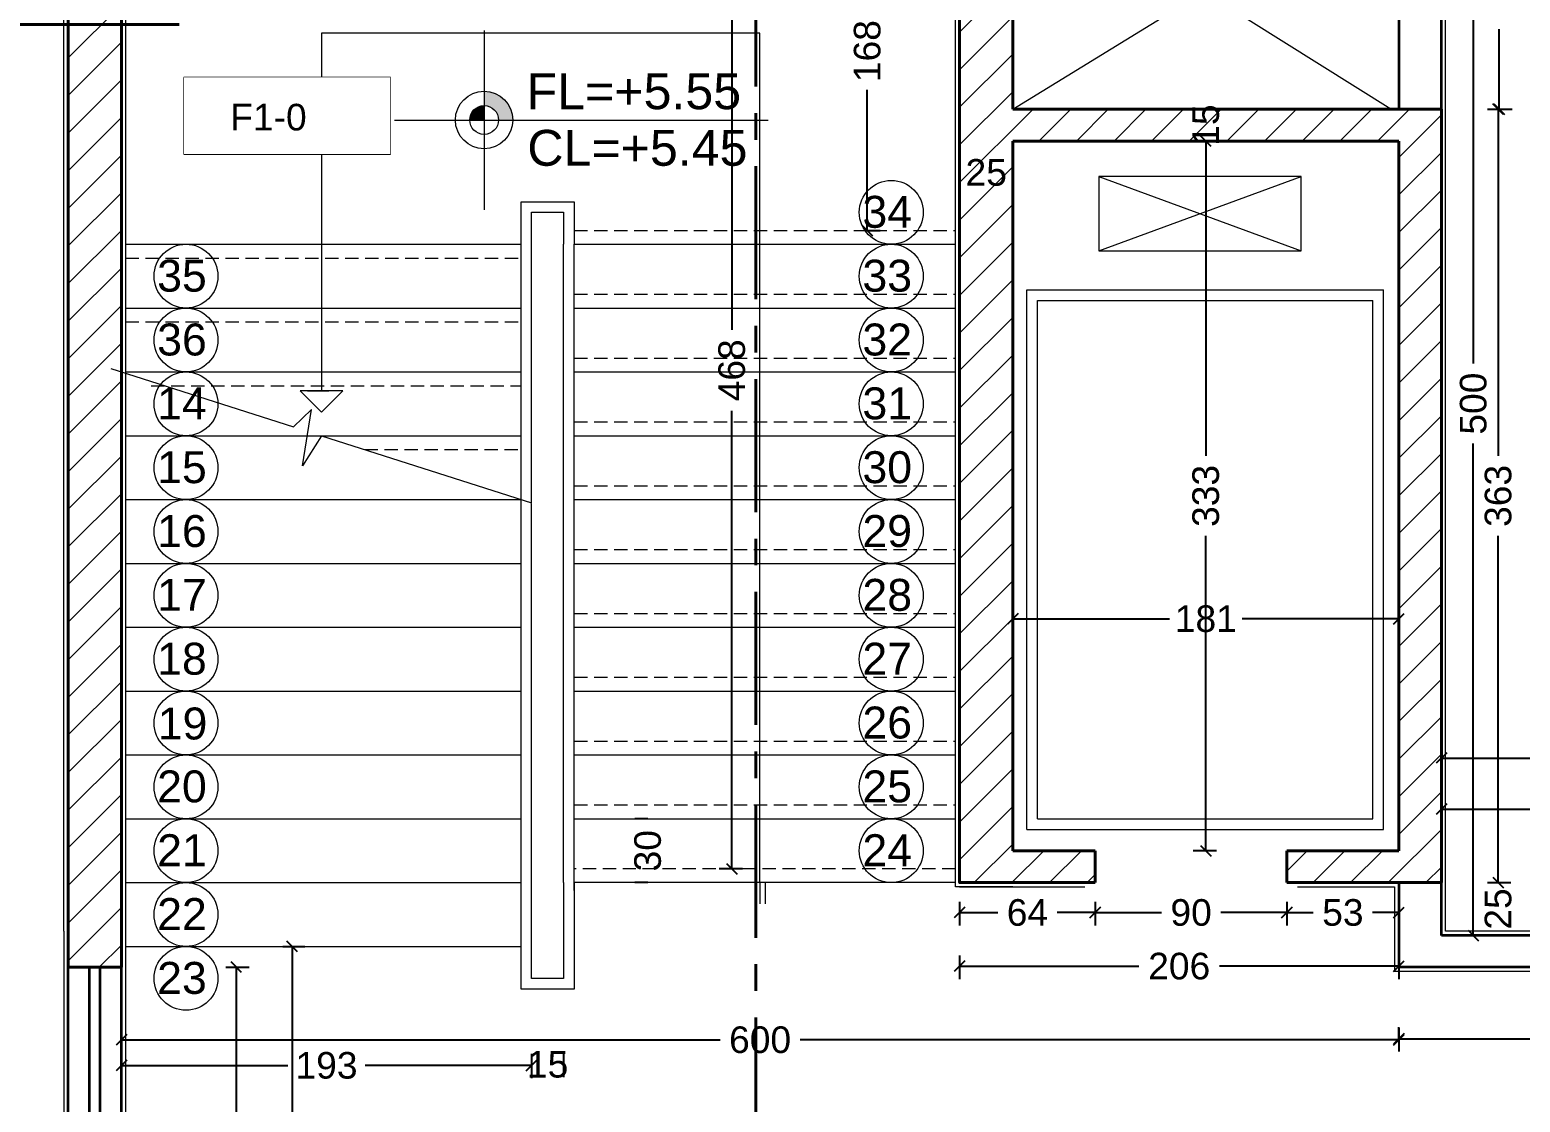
# Model space of a CAD drawing. Header units: inches. Extents: x -580639 to 179052, y 0 to 152898.
# Drawn here: x -296390 to -289390, y 137996 to 143035 of the extents above; entities that cross this region are included whole.
import ezdxf
from ezdxf.enums import TextEntityAlignment as Align

# ---------------------------------------------------------------- set-up
doc = ezdxf.new("R2010")
doc.units = ezdxf.units.IN
doc.header["$LTSCALE"] = 500
doc.header["$MEASUREMENT"] = 0
doc.set_wipeout_variables(frame=1)
doc.linetypes.add('CENTER', pattern=[2, 1.25, -0.25, 0.25, -0.25])
doc.linetypes.add('HIDDEN2', pattern=[0.1875, 0.125, -0.0625])
for name, color, linetype, lineweight in [('1ATEXT', 3, 'Continuous', 20), ('A-ANNO-TEXS', 211, 'Continuous', 18), ('A-balc', 31, 'Continuous', 18), ('A-elev', 51, 'Continuous', 13), ('A-FLOR-HDRL', 71, 'Continuous', 20), ('A-flor-sthn', 251, 'HIDDEN2', 9), ('A-flor-strs', 111, 'Continuous', 20), ('A-FLOR-STRS-LDER', 10, 'Continuous', 13), ('A-wall', 52, 'Continuous', 35), ('col', 4, 'Continuous', 40), ('DIM', 8, 'Continuous', 18), ('fini', 11, 'Continuous', 13), ('Room reference', 50, 'Continuous', 13)]:
    doc.layers.add(name, color=color, linetype=linetype, lineweight=lineweight)
doc.layers.add('SYSECTION', color=1, linetype='Continuous')
doc.styles.add('50', font='arial.ttf', dxfattribs={"height": 125})
doc.styles.add('CURENT', font='sanss___.ttf')
doc.dimstyles.new('DIM', dxfattribs={"dimscale": 50, "dimtxt": 125, "dimasz": 1, "dimexe": 1.2, "dimexo": 1, "dimgap": 1, "dimtad": 0, "dimtoh": 1, "dimdec": 0, "dimlfac": 0.1, "dimrnd": 1, "dimdsep": 46, "dimtxsty": '50', "dimblk": 'OBLIQUE', "dimcen": 0.09, "dimclrt": 8, "dimadec": 0, "dimazin": 0, "dimtfac": 1, "dimtdec": 0, "dimtix": 1, "dimtofl": 0, "dimtmove": 2, "dimatfit": 2, "dimfxl": 1, "dimfxlon": 1, "dimtzin": 0, "dimarcsym": 0})

# ---------------------------------------------------------------- blocks, each defined once
blk = doc.blocks.new('_Oblique')
at = {"color": 0, "linetype": 'ByBlock', "lineweight": -2}
blk.add_line((-0.5, -0.5), (0.5, 0.5), dxfattribs=at)
blk = doc.blocks.new('*D1299')
at = {"layer": 'Defpoints', "color": 0, "transparency": 16777216}
for p in [(-291772.8, 140280.8), (-291772.8, 140267.3), (-289959.9, 140280.8)]:
    blk.add_point(p, dxfattribs=at)
at = {"layer": 'DIM', "color": 0, "lineweight": -2, "transparency": 16777216}
for p, q in [((-291772.8, 140267.3), (-291772.8, 140207.3)), ((-291772.8, 140267.3), (-291036.5, 140267.3)), ((-289959.9, 140267.3), (-290696.2, 140267.3)), ((-289959.9, 140267.3), (-289959.9, 140207.3))]:
    blk.add_line(p, q, dxfattribs=at)
at = {"layer": 'DIM', "color": 0, "lineweight": -2, "transparency": 16777216, "xscale": 50, "yscale": 50, "zscale": 50, "rotation": 180}
blk.add_blockref('_Oblique', (-291772.8, 140267.3), dxfattribs=at)
at = {"layer": 'DIM', "color": 0, "lineweight": -2, "transparency": 16777216, "xscale": 50, "yscale": 50, "zscale": 50}
blk.add_blockref('_Oblique', (-289959.9, 140267.3), dxfattribs=at)
at = {"layer": 'DIM', "color": 8, "transparency": 16777216, "insert": (-290866.3, 140267.3), "char_height": 125, "attachment_point": 5, "style": '50'}
blk.add_mtext('181', dxfattribs=at)
blk = doc.blocks.new('*D1261')
at = {"layer": 'Defpoints', "color": 0, "transparency": 16777216}
for p in [(-290866.3, 142512.5), (-290435.4, 142512.5), (-290435.4, 139177.7)]:
    blk.add_point(p, dxfattribs=at)
at = {"layer": 'DIM', "color": 0, "lineweight": -2, "transparency": 16777216}
for p, q in [((-290816.3, 142512.5), (-290926.3, 142512.5)), ((-290866.3, 142512.5), (-290866.3, 141033.2)), ((-290866.3, 139177.7), (-290866.3, 140657.1)), ((-290816.3, 139177.7), (-290926.3, 139177.7))]:
    blk.add_line(p, q, dxfattribs=at)
at = {"layer": 'DIM', "color": 0, "lineweight": -2, "transparency": 16777216, "xscale": 50, "yscale": 50, "zscale": 50}
for p, rotation in [((-290866.3, 142512.5), 90), ((-290866.3, 139177.7), 270)]:
    blk.add_blockref('_Oblique', p, dxfattribs=dict(at, rotation=rotation))
at = {"layer": 'DIM', "color": 8, "transparency": 16777216, "insert": (-290866.3, 140845.1), "char_height": 125, "attachment_point": 5, "rotation": 90, "style": '50'}
blk.add_mtext('333', dxfattribs=at)
blk = doc.blocks.new('*D1300')
at = {"layer": 'Defpoints', "color": 0, "transparency": 16777216}
for p in [(-290866.3, 142662.5), (-290866.3, 142662.5), (-290866.3, 142512.5)]:
    blk.add_point(p, dxfattribs=at)
at = {"layer": 'DIM', "color": 0, "lineweight": -2, "transparency": 16777216}
for p, q in [((-290866.3, 142662.5), (-290926.3, 142662.5)), ((-290866.3, 142512.5), (-290926.3, 142512.5))]:
    blk.add_line(p, q, dxfattribs=at)
at = {"layer": 'DIM', "color": 8, "transparency": 16777216, "insert": (-290866.3, 142587.5), "char_height": 125, "attachment_point": 5, "rotation": 90, "style": '50'}
blk.add_mtext('15', dxfattribs=at)
blk = doc.blocks.new('*D1301')
at = {"layer": 'Defpoints', "color": 0, "transparency": 16777216}
for p in [(-292022.8, 142364.5), (-292022.8, 142270.3), (-291772.8, 142270.3)]:
    blk.add_point(p, dxfattribs=at)
at = {"layer": 'DIM', "color": 0, "lineweight": -2, "transparency": 16777216}
for p, q in [((-292022.8, 142320.3), (-292022.8, 142424.5)), ((-291772.8, 142320.3), (-291772.8, 142424.5))]:
    blk.add_line(p, q, dxfattribs=at)
at = {"layer": 'DIM', "color": 8, "transparency": 16777216, "insert": (-291897.8, 142364.5), "char_height": 125, "attachment_point": 5, "style": '50'}
blk.add_mtext('25', dxfattribs=at)
blk = doc.blocks.new('*D1302')
at = {"layer": 'Defpoints', "color": 0, "transparency": 16777216}
for p in [(-290485.4, 139027.7), (-289959.9, 139027.7), (-290485.4, 138886.7)]:
    blk.add_point(p, dxfattribs=at)
at = {"layer": 'DIM', "color": 0, "lineweight": -2, "transparency": 16777216}
for p, q in [((-290485.4, 138936.7), (-290485.4, 138826.7)), ((-290485.4, 138886.7), (-290362.1, 138886.7)), ((-289959.9, 138886.7), (-290083.1, 138886.7)), ((-289959.9, 138936.7), (-289959.9, 138826.7))]:
    blk.add_line(p, q, dxfattribs=at)
at = {"layer": 'DIM', "color": 0, "lineweight": -2, "transparency": 16777216, "xscale": 50, "yscale": 50, "zscale": 50, "rotation": 180}
blk.add_blockref('_Oblique', (-290485.4, 138886.7), dxfattribs=at)
at = {"layer": 'DIM', "color": 0, "lineweight": -2, "transparency": 16777216, "xscale": 50, "yscale": 50, "zscale": 50}
blk.add_blockref('_Oblique', (-289959.9, 138886.7), dxfattribs=at)
at = {"layer": 'DIM', "color": 8, "transparency": 16777216, "insert": (-290222.6, 138886.7), "char_height": 125, "attachment_point": 5, "style": '50'}
blk.add_mtext('53', dxfattribs=at)
blk = doc.blocks.new('*D1303')
at = {"layer": 'Defpoints', "color": 0, "transparency": 16777216}
for p in [(-292022.8, 139027.7), (-291385.4, 139027.7), (-292022.8, 138886.7)]:
    blk.add_point(p, dxfattribs=at)
at = {"layer": 'DIM', "color": 0, "lineweight": -2, "transparency": 16777216}
for p, q in [((-292022.8, 138936.7), (-292022.8, 138826.7)), ((-292022.8, 138886.7), (-291843.7, 138886.7)), ((-291385.4, 138886.7), (-291564.5, 138886.7)), ((-291385.4, 138936.7), (-291385.4, 138826.7))]:
    blk.add_line(p, q, dxfattribs=at)
at = {"layer": 'DIM', "color": 0, "lineweight": -2, "transparency": 16777216, "xscale": 50, "yscale": 50, "zscale": 50, "rotation": 180}
blk.add_blockref('_Oblique', (-292022.8, 138886.7), dxfattribs=at)
at = {"layer": 'DIM', "color": 0, "lineweight": -2, "transparency": 16777216, "xscale": 50, "yscale": 50, "zscale": 50}
blk.add_blockref('_Oblique', (-291385.4, 138886.7), dxfattribs=at)
at = {"layer": 'DIM', "color": 8, "transparency": 16777216, "insert": (-291704.1, 138886.7), "char_height": 125, "attachment_point": 5, "style": '50'}
blk.add_mtext('64', dxfattribs=at)
blk = doc.blocks.new('*D1262')
at = {"layer": 'Defpoints', "color": 0, "transparency": 16777216}
for p in [(-291385.4, 139027.7), (-290485.4, 139027.7), (-291385.4, 138886.7)]:
    blk.add_point(p, dxfattribs=at)
at = {"layer": 'DIM', "color": 0, "lineweight": -2, "transparency": 16777216}
for p, q in [((-291385.4, 138936.7), (-291385.4, 138826.7)), ((-291385.4, 138886.7), (-291074.7, 138886.7)), ((-290485.4, 138886.7), (-290796, 138886.7)), ((-290485.4, 138936.7), (-290485.4, 138826.7))]:
    blk.add_line(p, q, dxfattribs=at)
at = {"layer": 'DIM', "color": 0, "lineweight": -2, "transparency": 16777216, "xscale": 50, "yscale": 50, "zscale": 50, "rotation": 180}
blk.add_blockref('_Oblique', (-291385.4, 138886.7), dxfattribs=at)
at = {"layer": 'DIM', "color": 0, "lineweight": -2, "transparency": 16777216, "xscale": 50, "yscale": 50, "zscale": 50}
blk.add_blockref('_Oblique', (-290485.4, 138886.7), dxfattribs=at)
at = {"layer": 'DIM', "color": 8, "transparency": 16777216, "insert": (-290935.4, 138886.7), "char_height": 125, "attachment_point": 5, "style": '50'}
blk.add_mtext('90', dxfattribs=at)
blk = doc.blocks.new('*D1304')
at = {"layer": 'Defpoints', "color": 0, "transparency": 16777216}
for p in [(-292507.9, 143777.7), (-292456.3, 143777.7), (-292507.9, 142092.7)]:
    blk.add_point(p, dxfattribs=at)
at = {"layer": 'DIM', "color": 0, "lineweight": -2, "transparency": 16777216}
for p, q in [((-292457.9, 143777.7), (-292396.3, 143777.7)), ((-292456.3, 143777.7), (-292456.3, 143117.6)), ((-292456.3, 142092.7), (-292456.3, 142752.9)), ((-292457.9, 142092.7), (-292396.3, 142092.7))]:
    blk.add_line(p, q, dxfattribs=at)
at = {"layer": 'DIM', "color": 0, "lineweight": -2, "transparency": 16777216, "xscale": 50, "yscale": 50, "zscale": 50}
for p, rotation in [((-292456.3, 143777.7), 90), ((-292456.3, 142092.7), 270)]:
    blk.add_blockref('_Oblique', p, dxfattribs=dict(at, rotation=rotation))
at = {"layer": 'DIM', "color": 8, "transparency": 16777216, "insert": (-292456.3, 142935.2), "char_height": 125, "attachment_point": 5, "rotation": 90, "style": '50'}
blk.add_mtext('168', dxfattribs=at)
blk = doc.blocks.new('*D1263')
at = {"layer": 'Defpoints', "color": 0, "transparency": 16777216}
for p in [(-292022.8, 139802.7), (-289959.9, 139404.7), (-292022.8, 138634.7)]:
    blk.add_point(p, dxfattribs=at)
at = {"layer": 'DIM', "color": 0, "lineweight": -2, "transparency": 16777216}
for p, q in [((-292022.8, 138684.7), (-292022.8, 138574.7)), ((-289959.9, 138684.7), (-289959.9, 138574.7)), ((-292022.8, 138634.7), (-291180.5, 138634.7)), ((-289959.9, 138634.7), (-290802.2, 138634.7))]:
    blk.add_line(p, q, dxfattribs=at)
at = {"layer": 'DIM', "color": 0, "lineweight": -2, "transparency": 16777216, "xscale": 50, "yscale": 50, "zscale": 50, "rotation": 180}
blk.add_blockref('_Oblique', (-292022.8, 138634.7), dxfattribs=at)
at = {"layer": 'DIM', "color": 0, "lineweight": -2, "transparency": 16777216, "xscale": 50, "yscale": 50, "zscale": 50}
blk.add_blockref('_Oblique', (-289959.9, 138634.7), dxfattribs=at)
at = {"layer": 'DIM', "color": 8, "transparency": 16777216, "insert": (-290991.3, 138634.7), "char_height": 125, "attachment_point": 5, "style": '50'}
blk.add_mtext('206', dxfattribs=at)
blk = doc.blocks.new('*D1309')
at = {"layer": 'Defpoints', "color": 0, "transparency": 16777216}
for p in [(-293092.7, 143777.7), (-292960.3, 143777.7), (-292960.3, 139092.7)]:
    blk.add_point(p, dxfattribs=at)
at = {"layer": 'DIM', "color": 0, "lineweight": -2, "transparency": 16777216}
for p, q in [((-293042.7, 143777.7), (-293152.7, 143777.7)), ((-293092.7, 143777.7), (-293092.7, 141626)), ((-293092.7, 139092.7), (-293092.7, 141244.5)), ((-293042.7, 139092.7), (-293152.7, 139092.7))]:
    blk.add_line(p, q, dxfattribs=at)
at = {"layer": 'DIM', "color": 0, "lineweight": -2, "transparency": 16777216, "xscale": 50, "yscale": 50, "zscale": 50}
for p, rotation in [((-293092.7, 143777.7), 90), ((-293092.7, 139092.7), 270)]:
    blk.add_blockref('_Oblique', p, dxfattribs=dict(at, rotation=rotation))
at = {"layer": 'DIM', "color": 8, "transparency": 16777216, "insert": (-293092.7, 141435.2), "char_height": 125, "attachment_point": 5, "rotation": 90, "style": '50'}
blk.add_mtext('468', dxfattribs=at)
blk = doc.blocks.new('*D1310')
at = {"layer": 'Defpoints', "color": 0, "transparency": 16777216}
for p in [(-294032.8, 138729.9), (-293882.8, 138729.9), (-293882.8, 138173.3)]:
    blk.add_point(p, dxfattribs=at)
at = {"layer": 'DIM', "color": 0, "lineweight": -2, "transparency": 16777216}
for p, q in [((-294032.8, 138223.3), (-294032.8, 138113.3)), ((-293882.8, 138223.3), (-293882.8, 138113.3))]:
    blk.add_line(p, q, dxfattribs=at)
at = {"layer": 'DIM', "color": 8, "transparency": 16777216, "insert": (-293957.8, 138173.3), "char_height": 125, "attachment_point": 5, "style": '50'}
blk.add_mtext('15', dxfattribs=at)
blk = doc.blocks.new('*D1280')
at = {"layer": 'Defpoints', "color": 0, "transparency": 16777216}
for p in [(-289759.9, 143777.7), (-289759.9, 142662.5), (-289488.1, 142662.5)]:
    blk.add_point(p, dxfattribs=at)
at = {"layer": 'DIM', "color": 0, "lineweight": -2, "transparency": 16777216}
for p, q in [((-289538.1, 143777.7), (-289428.1, 143777.7)), ((-289488.1, 143777.7), (-289488.1, 143401.7)), ((-289488.1, 142662.5), (-289488.1, 143038.5)), ((-289538.1, 142662.5), (-289428.1, 142662.5))]:
    blk.add_line(p, q, dxfattribs=at)
at = {"layer": 'DIM', "color": 0, "lineweight": -2, "transparency": 16777216, "xscale": 50, "yscale": 50, "zscale": 50}
for p, rotation in [((-289488.1, 143777.7), 90), ((-289488.1, 142662.5), 270)]:
    blk.add_blockref('_Oblique', p, dxfattribs=dict(at, rotation=rotation))
at = {"layer": 'DIM', "color": 8, "transparency": 16777216, "insert": (-289488.1, 143220.1), "char_height": 125, "attachment_point": 5, "rotation": 90, "style": '50'}
blk.add_mtext('112', dxfattribs=at)
blk = doc.blocks.new('*D1248')
at = {"layer": 'Defpoints', "color": 0, "transparency": 16777216}
for p in [(-289914, 142662.5), (-289914, 139027.7), (-289493.1, 139027.7)]:
    blk.add_point(p, dxfattribs=at)
at = {"layer": 'DIM', "color": 0, "lineweight": -2, "transparency": 16777216}
for p, q in [((-289543.1, 142662.5), (-289433.1, 142662.5)), ((-289493.1, 142662.5), (-289493.1, 141033.2)), ((-289493.1, 139027.7), (-289493.1, 140657.1)), ((-289543.1, 139027.7), (-289433.1, 139027.7))]:
    blk.add_line(p, q, dxfattribs=at)
at = {"layer": 'DIM', "color": 0, "lineweight": -2, "transparency": 16777216, "xscale": 50, "yscale": 50, "zscale": 50}
for p, rotation in [((-289493.1, 142662.5), 90), ((-289493.1, 139027.7), 270)]:
    blk.add_blockref('_Oblique', p, dxfattribs=dict(at, rotation=rotation))
at = {"layer": 'DIM', "color": 8, "transparency": 16777216, "insert": (-289493.1, 140845.1), "char_height": 125, "attachment_point": 5, "rotation": 90, "style": '50'}
blk.add_mtext('363', dxfattribs=at)
blk = doc.blocks.new('*D1281')
at = {"layer": 'Defpoints', "color": 0, "transparency": 16777216}
for p in [(-289759.9, 139027.7), (-289493.1, 139027.7), (-289759.9, 138779.7)]:
    blk.add_point(p, dxfattribs=at)
at = {"layer": 'DIM', "color": 0, "lineweight": -2, "transparency": 16777216}
for p, q in [((-289543.1, 139027.7), (-289433.1, 139027.7)), ((-289543.1, 138779.7), (-289433.1, 138779.7))]:
    blk.add_line(p, q, dxfattribs=at)
at = {"layer": 'DIM', "color": 8, "transparency": 16777216, "insert": (-289493.1, 138903.7), "char_height": 125, "attachment_point": 5, "rotation": 90, "style": '50'}
blk.add_mtext('25', dxfattribs=at)
blk = doc.blocks.new('*D1282')
at = {"layer": 'Defpoints', "color": 0, "transparency": 16777216}
for p in [(-289609.9, 143777.7), (-289609.9, 138779.7), (-289609.9, 138779.7)]:
    blk.add_point(p, dxfattribs=at)
at = {"layer": 'DIM', "color": 0, "lineweight": -2, "transparency": 16777216}
for p, q in [((-289609.9, 143777.7), (-289669.9, 143777.7)), ((-289609.9, 143777.7), (-289609.9, 141466.6)), ((-289609.9, 138779.7), (-289609.9, 141090.9)), ((-289609.9, 138779.7), (-289669.9, 138779.7))]:
    blk.add_line(p, q, dxfattribs=at)
at = {"layer": 'DIM', "color": 0, "lineweight": -2, "transparency": 16777216, "xscale": 50, "yscale": 50, "zscale": 50}
for p, rotation in [((-289609.9, 143777.7), 90), ((-289609.9, 138779.7), 270)]:
    blk.add_blockref('_Oblique', p, dxfattribs=dict(at, rotation=rotation))
at = {"layer": 'DIM', "color": 8, "transparency": 16777216, "insert": (-289609.9, 141278.7), "char_height": 125, "attachment_point": 5, "rotation": 90, "style": '50'}
blk.add_mtext('500', dxfattribs=at)
blk = doc.blocks.new('*D1293')
at = {"layer": 'Defpoints', "color": 0, "transparency": 16777216}
for p in [(-295959.9, 138685.2), (-294032.8, 138685.2), (-294032.8, 138168.3)]:
    blk.add_point(p, dxfattribs=at)
at = {"layer": 'DIM', "color": 0, "lineweight": -2, "transparency": 16777216}
for p, q in [((-295959.9, 138218.3), (-295959.9, 138108.3)), ((-294032.8, 138218.3), (-294032.8, 138108.3)), ((-295959.9, 138168.3), (-295178.5, 138168.3)), ((-294032.8, 138168.3), (-294814.1, 138168.3))]:
    blk.add_line(p, q, dxfattribs=at)
at = {"layer": 'DIM', "color": 0, "lineweight": -2, "transparency": 16777216, "xscale": 50, "yscale": 50, "zscale": 50, "rotation": 180}
blk.add_blockref('_Oblique', (-295959.9, 138168.3), dxfattribs=at)
at = {"layer": 'DIM', "color": 0, "lineweight": -2, "transparency": 16777216, "xscale": 50, "yscale": 50, "zscale": 50}
blk.add_blockref('_Oblique', (-294032.8, 138168.3), dxfattribs=at)
at = {"layer": 'DIM', "color": 8, "transparency": 16777216, "insert": (-294996.3, 138168.3), "char_height": 125, "attachment_point": 5, "style": '50'}
blk.add_mtext('193', dxfattribs=at)
blk = doc.blocks.new('*D1294')
at = {"layer": 'Defpoints', "color": 0, "transparency": 16777216}
for p in [(-293487.6, 139327.7), (-293487.6, 139027.7), (-293487.6, 139027.7)]:
    blk.add_point(p, dxfattribs=at)
at = {"layer": 'DIM', "color": 0, "lineweight": -2, "transparency": 16777216}
for p, q in [((-293487.6, 139327.7), (-293547.6, 139327.7)), ((-293487.6, 139027.7), (-293547.6, 139027.7))]:
    blk.add_line(p, q, dxfattribs=at)
at = {"layer": 'DIM', "color": 8, "transparency": 16777216, "insert": (-293487.6, 139177.7), "char_height": 125, "attachment_point": 5, "rotation": 90, "style": '50'}
blk.add_mtext('30', dxfattribs=at)
blk = doc.blocks.new('*D1295')
at = {"layer": 'Defpoints', "color": 0, "transparency": 16777216}
for p in [(-295959.9, 138629.7), (-295419.9, 138629.7), (-295959.9, 135929.7)]:
    blk.add_point(p, dxfattribs=at)
at = {"layer": 'DIM', "color": 0, "lineweight": -2, "transparency": 16777216}
for p, q in [((-295469.9, 138629.7), (-295359.9, 138629.7)), ((-295419.9, 138629.7), (-295419.9, 137468.7)), ((-295419.9, 135929.7), (-295419.9, 137090.8)), ((-295469.9, 135929.7), (-295359.9, 135929.7))]:
    blk.add_line(p, q, dxfattribs=at)
at = {"layer": 'DIM', "color": 0, "lineweight": -2, "transparency": 16777216, "xscale": 50, "yscale": 50, "zscale": 50}
for p, rotation in [((-295419.9, 138629.7), 90), ((-295419.9, 135929.7), 270)]:
    blk.add_blockref('_Oblique', p, dxfattribs=dict(at, rotation=rotation))
at = {"layer": 'DIM', "color": 8, "transparency": 16777216, "insert": (-295419.9, 137279.7), "char_height": 125, "attachment_point": 5, "rotation": 90, "style": '50'}
blk.add_mtext('270', dxfattribs=at)
blk = doc.blocks.new('*D1296')
at = {"layer": 'Defpoints', "color": 0, "transparency": 16777216}
for p in [(-295251.5, 138727.7), (-295251.5, 135929.7), (-295157.5, 135929.7)]:
    blk.add_point(p, dxfattribs=at)
at = {"layer": 'DIM', "color": 0, "lineweight": -2, "transparency": 16777216}
for p, q in [((-295201.5, 138727.7), (-295097.5, 138727.7)), ((-295157.5, 138727.7), (-295157.5, 137517.7)), ((-295157.5, 135929.7), (-295157.5, 137139.8)), ((-295201.5, 135929.7), (-295097.5, 135929.7))]:
    blk.add_line(p, q, dxfattribs=at)
at = {"layer": 'DIM', "color": 0, "lineweight": -2, "transparency": 16777216, "xscale": 50, "yscale": 50, "zscale": 50}
for p, rotation in [((-295157.5, 138727.7), 90), ((-295157.5, 135929.7), 270)]:
    blk.add_blockref('_Oblique', p, dxfattribs=dict(at, rotation=rotation))
at = {"layer": 'DIM', "color": 8, "transparency": 16777216, "insert": (-295157.5, 137328.7), "char_height": 125, "attachment_point": 5, "rotation": 90, "style": '50'}
blk.add_mtext('280', dxfattribs=at)
blk = doc.blocks.new('*D1276')
at = {"layer": 'Defpoints', "color": 0, "transparency": 16777216}
for p in [(-289959.9, 138629.7), (-286797.9, 138629.7), (-289959.9, 138293.7)]:
    blk.add_point(p, dxfattribs=at)
at = {"layer": 'DIM', "color": 0, "lineweight": -2, "transparency": 16777216}
for p, q in [((-289959.9, 138343.7), (-289959.9, 138233.7)), ((-286797.9, 138343.7), (-286797.9, 138233.7)), ((-289959.9, 138293.7), (-288566.9, 138293.7)), ((-286797.9, 138293.7), (-288190.9, 138293.7))]:
    blk.add_line(p, q, dxfattribs=at)
at = {"layer": 'DIM', "color": 0, "lineweight": -2, "transparency": 16777216, "xscale": 50, "yscale": 50, "zscale": 50, "rotation": 180}
blk.add_blockref('_Oblique', (-289959.9, 138293.7), dxfattribs=at)
at = {"layer": 'DIM', "color": 0, "lineweight": -2, "transparency": 16777216, "xscale": 50, "yscale": 50, "zscale": 50}
blk.add_blockref('_Oblique', (-286797.9, 138293.7), dxfattribs=at)
at = {"layer": 'DIM', "color": 8, "transparency": 16777216, "insert": (-288378.9, 138293.7), "char_height": 125, "attachment_point": 5, "style": '50'}
blk.add_mtext('316', dxfattribs=at)
blk = doc.blocks.new('*D1247')
at = {"layer": 'Defpoints', "color": 0, "transparency": 16777216}
for p in [(-295959.9, 138288.7), (-295959.9, 138288.7), (-289959.9, 138288.7)]:
    blk.add_point(p, dxfattribs=at)
at = {"layer": 'DIM', "color": 0, "lineweight": -2, "transparency": 16777216}
for p, q in [((-295959.9, 138288.7), (-295959.9, 138348.7)), ((-289959.9, 138288.7), (-289959.9, 138348.7)), ((-295959.9, 138288.7), (-293148.1, 138288.7)), ((-289959.9, 138288.7), (-292771.7, 138288.7))]:
    blk.add_line(p, q, dxfattribs=at)
at = {"layer": 'DIM', "color": 0, "lineweight": -2, "transparency": 16777216, "xscale": 50, "yscale": 50, "zscale": 50, "rotation": 180}
blk.add_blockref('_Oblique', (-295959.9, 138288.7), dxfattribs=at)
at = {"layer": 'DIM', "color": 0, "lineweight": -2, "transparency": 16777216, "xscale": 50, "yscale": 50, "zscale": 50}
blk.add_blockref('_Oblique', (-289959.9, 138288.7), dxfattribs=at)
at = {"layer": 'DIM', "color": 8, "transparency": 16777216, "insert": (-292959.9, 138288.7), "char_height": 125, "attachment_point": 5, "style": '50'}
blk.add_mtext('600', dxfattribs=at)
blk = doc.blocks.new('*D1339')
at = {"layer": 'Defpoints', "color": 0, "transparency": 16777216}
for p in [(-287697.9, 139372.2), (-289759.9, 138779.7), (-287697.9, 138779.7)]:
    blk.add_point(p, dxfattribs=at)
at = {"layer": 'DIM', "color": 0, "lineweight": -2, "transparency": 16777216}
for p, q in [((-289759.9, 139322.2), (-289759.9, 139432.2)), ((-289759.9, 139372.2), (-288918, 139372.2)), ((-287697.9, 139372.2), (-288539.8, 139372.2)), ((-287697.9, 139322.2), (-287697.9, 139432.2))]:
    blk.add_line(p, q, dxfattribs=at)
at = {"layer": 'DIM', "color": 0, "lineweight": -2, "transparency": 16777216, "xscale": 50, "yscale": 50, "zscale": 50, "rotation": 180}
blk.add_blockref('_Oblique', (-289759.9, 139372.2), dxfattribs=at)
at = {"layer": 'DIM', "color": 0, "lineweight": -2, "transparency": 16777216, "xscale": 50, "yscale": 50, "zscale": 50}
blk.add_blockref('_Oblique', (-287697.9, 139372.2), dxfattribs=at)
at = {"layer": 'DIM', "color": 8, "transparency": 16777216, "insert": (-288728.9, 139372.2), "char_height": 125, "attachment_point": 5, "style": '50'}
blk.add_mtext('206', dxfattribs=at)
blk = doc.blocks.new('*D1343')
at = {"layer": 'Defpoints', "color": 0, "transparency": 16777216}
for p in [(-289759.9, 139700.3), (-285934.9, 139700.3), (-285934.9, 139613.3)]:
    blk.add_point(p, dxfattribs=at)
at = {"layer": 'DIM', "color": 0, "lineweight": -2, "transparency": 16777216}
for p, q in [((-289759.9, 139650.3), (-289759.9, 139553.3)), ((-289759.9, 139613.3), (-288035.4, 139613.3)), ((-285934.9, 139613.3), (-287659.3, 139613.3)), ((-285934.9, 139650.3), (-285934.9, 139553.3))]:
    blk.add_line(p, q, dxfattribs=at)
at = {"layer": 'DIM', "color": 0, "lineweight": -2, "transparency": 16777216, "xscale": 50, "yscale": 50, "zscale": 50, "rotation": 180}
blk.add_blockref('_Oblique', (-289759.9, 139613.3), dxfattribs=at)
at = {"layer": 'DIM', "color": 0, "lineweight": -2, "transparency": 16777216, "xscale": 50, "yscale": 50, "zscale": 50}
blk.add_blockref('_Oblique', (-285934.9, 139613.3), dxfattribs=at)
at = {"layer": 'DIM', "color": 8, "transparency": 16777216, "insert": (-287847.4, 139613.3), "char_height": 125, "attachment_point": 5, "style": '50'}
blk.add_mtext('383', dxfattribs=at)
blk = doc.blocks.new('A$C7E7140D5')
at = {"layer": '1ATEXT'}
for points in [[(51.84, -34.44), (56.64, -34.44, 0.414214), (47.04, -24.84), (47.04, -29.64, -0.414214)], [(51.84, -34.44), (56.64, -34.44, 0.414214), (47.04, -24.84), (47.04, -29.64, -0.414214)], [(47.04, -34.44), (47.04, -29.64, 0.414214), (42.24, -34.44)], [(47.04, -34.44), (47.04, -29.64, 0.414214), (42.24, -34.44)]]:
    blk.add_hatch(color=256, dxfattribs=at).paths.add_polyline_path(points)
for p, q in [((47.04, -4.44), (47.04, -64.44)), ((17.04, -34.44), (142.04, -34.44))]:
    blk.add_line(p, q, dxfattribs=at)
for radius in [9.6, 4.8]:
    blk.add_circle((47.04, -34.44), radius, dxfattribs=at)
blk = doc.blocks.new('SYL')
at = {"layer": '1ATEXT', "color": 3}
blk.add_blockref('A$C7E7140D5', (-47.04, 34.44), dxfattribs=at)
at = {"layer": '1ATEXT', "color": 3, "style": 'CURENT'}
for tag, p in [('FL=0.00', (14.19, 3.62)), ('CL=0.00', (14.45, -15.31))]:
    blk.add_attdef(tag, p, '', height=12, dxfattribs=at)
blk = doc.blocks.new('SYSECTON011')
at = {"layer": '1ATEXT'}
h = blk.add_hatch(color=256, dxfattribs=at)
edge = h.paths.add_edge_path()
edge.add_ellipse((128.37, 0), major_axis=(0, -21.89), ratio=1, start_angle=90.0017, end_angle=270.0017)
edge.add_line((106.48, 0), (97.33, 0))
edge.add_line((97.33, 0), (128.37, 31.04))
edge.add_line((128.37, 31.04), (159.4, 0))
edge.add_line((159.4, 0), (150.26, 0))
for p, q in [((97.33, 0), (128.37, 31.04)), ((159.4, 0), (128.37, 31.04)), ((91.73, 0), (106.48, 0)), ((150.26, 0), (159.4, 0))]:
    blk.add_line(p, q, dxfattribs=at)
at = {"layer": '1ATEXT', "linetype": 'CENTER', "lineweight": 40}
blk.add_line((0, 0), (91.73, 0), dxfattribs=at)
at = {"layer": '1ATEXT', "color": 4, "lineweight": 30}
blk.add_line((107.03, -4.92), (149.7, -4.92), dxfattribs=at)
blk.add_ellipse((128.37, 0), major_axis=(0, -21.89), ratio=1, start_param=-1.570767, end_param=4.712418, dxfattribs=at)
at = {"layer": '1ATEXT', "color": 4, "style": 'CURENT'}
for tag, height, p in [('A', 18, (127.41, 8.43)), ('AR000', 8, (128.34, -9.81))]:
    blk.add_attdef(tag, text='', height=height, dxfattribs=at).set_placement(p, align=Align.MIDDLE)
blk = doc.blocks.new('SECTIO B-B')
at = {"layer": 'SYSECTION'}
ref = blk.add_blockref('SYSECTON011', (-27460.2, 11128.6), dxfattribs=dict(at, xscale=-14.04466159001456, yscale=14.04466159001456, zscale=14.04466159001456))
ref.add_attrib('A', 'B', dxfattribs={"color": 4, "height": 252.8, "style": 'CURENT'}).set_placement((-29249.6, 11247), align=Align.MIDDLE)
ref.add_attrib('AR000', 'A-9', dxfattribs={"color": 4, "height": 112.36, "style": 'CURENT'}).set_placement((-29262.7, 10990.9), align=Align.MIDDLE)
blk = doc.blocks.new('SECTION A-A')
at = {"layer": 'col', "linetype": 'CENTER'}
blk.add_line((0, -17729.2), (0, -2238.8), dxfattribs=at)

msp = doc.modelspace()

# ---------------------------------------------------------------- hatches: boundary and pattern name
at = {"layer": 'DIM', "transparency": 33554503}
h = msp.add_hatch(dxfattribs=at)
h.set_pattern_fill('ANSI31', color=256, scale=1000)
h.paths.add_polyline_path([(-295959.883, 144027.733), (-296209.883, 144027.733), (-296209.883, 141629.733), (-296209.883, 138779.733), (-296209.883, 138629.733), (-295959.883, 138629.733)])
h.paths.add_polyline_path([(-289759.883, 142662.491), (-291772.805, 142662.491), (-291772.805, 144027.733), (-292022.805, 144027.733), (-292022.805, 139027.733), (-291772.805, 139027.733), (-291385.354, 139027.733), (-291385.354, 139177.733), (-291772.805, 139177.733), (-291772.805, 142512.491), (-289959.883, 142512.491), (-289959.883, 139177.733), (-290485.354, 139177.733), (-290485.354, 139027.733), (-289959.883, 139027.733), (-289759.883, 139027.733)])
h.paths.add_polyline_path([(-290736.399, 142453.111), (-290736.399, 142709.847), (-290993.987, 142709.847), (-290993.987, 142453.111)], flags=25)
h.paths.add_polyline_path([(-292025.235, 142234.599), (-291768.499, 142234.599), (-291768.499, 142492.188), (-292025.235, 142492.188)], flags=9)

# ---------------------------------------------------------------- linework, layer by layer
at = {"layer": 'A-ANNO-TEXS'}
for centre in [(-292343.849, 142177.733), (-295656.371, 141877.733), (-292343.849, 141877.733), (-295656.371, 141577.733), (-292343.849, 141577.733), (-295656.37, 141277.733), (-292343.849, 141277.733), (-295656.37, 140977.733), (-292343.849, 140977.733), (-295656.371, 140677.733), (-292343.849, 140677.733), (-295656.37, 140377.733), (-292343.849, 140377.733), (-295656.37, 140077.733), (-292343.849, 140077.733), (-295656.37, 139777.733), (-292343.849, 139777.733), (-295656.369, 139477.733), (-292343.849, 139477.733), (-295656.369, 139177.733), (-292343.849, 139177.733), (-295656.368, 138877.733), (-295656.371, 138577.733)]:
    msp.add_circle(centre, 150, dxfattribs=at)
at = {"layer": 'A-balc'}
for p, q in [((-289997.904, 142662.491), (-291772.805, 143777.733)), ((-291772.805, 142662.491), (-289959.883, 143777.733))]:
    msp.add_line(p, q, dxfattribs=at)
at = {"layer": 'A-elev'}
for p, q in [((-291368.264, 141996.489), (-290418.301, 142346.492)), ((-291368.264, 142346.492), (-290418.301, 141996.489)), ((-290418.301, 142346.492), (-291368.264, 142346.492)), ((-291368.264, 142346.492), (-291368.264, 141996.489)), ((-290418.301, 141996.489), (-290418.301, 142346.492)), ((-291368.264, 141996.489), (-290418.301, 141996.489)), ((-291707.065, 139277.733), (-291707.065, 141812.733)), ((-291707.065, 141812.733), (-290032.164, 141812.733)), ((-291657.065, 139327.733), (-291657.065, 141762.733)), ((-291657.065, 141762.733), (-290082.164, 141762.733)), ((-290082.164, 139327.733), (-290082.164, 141762.733)), ((-290032.164, 139277.733), (-290032.164, 141812.733)), ((-291657.065, 139327.733), (-290082.164, 139327.733)), ((-291707.065, 139277.733), (-290032.164, 139277.733))]:
    msp.add_line(p, q, dxfattribs=at)
at = {"layer": 'A-FLOR-HDRL'}
for p, q in [((-294082.805, 142027.733), (-294082.805, 142227.733)), ((-294082.805, 142227.733), (-293832.805, 142227.733)), ((-294032.805, 142027.733), (-294032.805, 142177.733)), ((-294032.805, 142177.733), (-293882.805, 142177.733)), ((-293882.805, 142177.733), (-293882.805, 142027.733)), ((-293832.805, 142227.733), (-293832.805, 142027.733)), ((-294082.805, 140827.733), (-294082.805, 142027.733)), ((-294032.805, 140811.733), (-294032.805, 142027.733)), ((-293882.805, 139027.733), (-293882.805, 142027.733)), ((-293832.805, 139027.733), (-293832.805, 142027.733)), ((-294082.805, 138527.733), (-294082.805, 140825.633)), ((-294032.805, 138577.733), (-294032.805, 140809.633)), ((-293882.805, 139027.733), (-293882.805, 138577.733)), ((-293832.805, 138990.329), (-293832.805, 139027.733)), ((-293832.805, 139027.733), (-293832.805, 138527.733)), ((-293882.805, 138577.733), (-294032.805, 138577.733)), ((-293832.805, 138527.733), (-294082.805, 138527.733))]:
    msp.add_line(p, q, dxfattribs=at)
at = {"layer": 'A-flor-sthn'}
for p, q in [((-293832.805, 142092.733), (-292042.805, 142092.733)), ((-295939.883, 141962.733), (-294082.805, 141962.733)), ((-293832.805, 141792.733), (-292042.805, 141792.733)), ((-295939.883, 141662.733), (-294082.805, 141662.733)), ((-293832.805, 141492.733), (-292042.805, 141492.733)), ((-295819.68, 141362.733), (-294082.805, 141362.733)), ((-293832.805, 141192.733), (-292042.805, 141192.733)), ((-294817.18, 141062.733), (-294082.805, 141062.733)), ((-293832.805, 140892.733), (-292042.805, 140892.733)), ((-293832.805, 140592.733), (-292042.805, 140592.733)), ((-293832.805, 140292.733), (-292042.805, 140292.733)), ((-293832.805, 139992.733), (-292042.805, 139992.733)), ((-293832.805, 139692.733), (-292042.805, 139692.733)), ((-293832.805, 139392.733), (-292042.805, 139392.733)), ((-292042.805, 139092.733), (-293832.805, 139092.733))]:
    msp.add_line(p, q, dxfattribs=at)
at = {"layer": 'A-flor-strs'}
for p, q in [((-295939.883, 142027.733), (-294082.805, 142027.733)), ((-293832.805, 142027.733), (-292042.805, 142027.733)), ((-295939.883, 141727.733), (-294082.805, 141727.733)), ((-293832.805, 141727.733), (-292042.805, 141727.733)), ((-295959.883, 141427.733), (-295957.805, 141427.733)), ((-295939.883, 141427.733), (-294082.805, 141427.733)), ((-293832.805, 141427.733), (-292042.805, 141427.733)), ((-295939.883, 141127.733), (-295088.912, 141127.733)), ((-295086.886, 141127.733), (-294082.805, 141127.733)), ((-293832.805, 141127.733), (-292042.805, 141127.733)), ((-295939.883, 140827.733), (-294082.805, 140827.733)), ((-293832.805, 140827.733), (-292042.805, 140827.733)), ((-295939.883, 140527.733), (-294082.805, 140527.733)), ((-293832.805, 140527.733), (-292042.805, 140527.733)), ((-295939.883, 140227.733), (-294082.805, 140227.733)), ((-293832.805, 140227.733), (-292042.805, 140227.733)), ((-295939.883, 139927.733), (-294082.805, 139927.733)), ((-293832.805, 139927.733), (-292042.805, 139927.733)), ((-295939.883, 139627.733), (-294082.805, 139627.733)), ((-293832.805, 139627.733), (-292042.805, 139627.733)), ((-295939.883, 139327.733), (-294082.805, 139327.733)), ((-293832.805, 139327.733), (-292042.805, 139327.733)), ((-295939.883, 139027.733), (-294082.805, 139027.733)), ((-292042.805, 139027.733), (-293832.805, 139027.733)), ((-295939.883, 138727.733), (-294082.805, 138727.733))]:
    msp.add_line(p, q, dxfattribs=at)
at = {"layer": 'A-FLOR-STRS-LDER'}
for p, q in [((-292960.305, 143019.972), (-295020.305, 143019.972)), ((-295020.305, 143019.972), (-295020.305, 141338.067)), ((-292960.305, 139027.733), (-292960.305, 143019.972)), ((-296009.883, 141444.398), (-295151.388, 141169.679)), ((-294920.305, 141338.067), (-295120.305, 141338.067)), ((-295020.305, 141238.067), (-295120.305, 141338.067)), ((-295085.305, 141338.067), (-294985.305, 141338.067)), ((-294920.305, 141338.067), (-295020.305, 141238.067)), ((-295067.194, 141250.646), (-295151.388, 141169.679)), ((-295109.651, 140985.638), (-295067.194, 141250.646)), ((-295020.305, 141127.733), (-295109.651, 140985.638)), ((-295020.305, 141127.733), (-294032.805, 140811.733)), ((-292985.305, 139027.733), (-292985.305, 138927.733)), ((-292960.305, 139027.733), (-292960.305, 138927.733)), ((-292935.305, 139027.733), (-292935.305, 138927.733))]:
    msp.add_line(p, q, dxfattribs=at)
at = {"layer": 'A-wall'}
for p, q in [((-289959.883, 143777.733), (-289959.883, 142662.491)), ((-289759.883, 138779.733), (-289759.883, 143777.733)), ((-289959.883, 139027.733), (-289959.883, 138629.733)), ((-287697.904, 138779.733), (-289759.883, 138779.733)), ((-296209.883, 135929.733), (-296209.883, 138629.733)), ((-296109.883, 135929.733), (-296109.883, 138629.733)), ((-296059.883, 135929.733), (-296059.883, 138629.733)), ((-295959.883, 135929.733), (-295959.883, 138629.733)), ((-287697.904, 138629.733), (-289959.883, 138629.733))]:
    msp.add_line(p, q, dxfattribs=at)
at = {"layer": 'col'}
for p, q in [((-289759.883, 142662.491), (-291772.805, 142662.491)), ((-289759.883, 142662.491), (-289759.883, 139429.733)), ((-289759.883, 139027.733), (-289759.883, 142662.491)), ((-289959.883, 142512.491), (-291772.805, 142512.491)), ((-289959.883, 142512.491), (-289959.883, 139177.733)), ((-296209.883, 141629.733), (-296209.883, 138779.733)), ((-291772.805, 139177.733), (-291385.354, 139177.733)), ((-291385.354, 139177.733), (-291385.354, 139027.733)), ((-290485.354, 139177.733), (-289959.883, 139177.733)), ((-290485.354, 139177.733), (-290485.354, 139027.733)), ((-292022.805, 139027.733), (-291385.354, 139027.733)), ((-290485.354, 139027.733), (-289959.883, 139027.733)), ((-289959.883, 139027.733), (-289759.883, 139027.733))]:
    msp.add_line(p, q, dxfattribs=at)
for points in [[(-296209.883, 141629.733), (-296209.883, 144027.733), (-295959.883, 144027.733), (-295959.883, 138629.733), (-296209.883, 138629.733), (-296209.883, 138779.733)], [(-291772.805, 139027.733), (-292022.805, 139027.733), (-292022.805, 144027.733), (-291772.805, 144027.733), (-291772.805, 142662.491)], [(-291772.805, 142512.491), (-291772.805, 139177.733)]]:
    msp.add_lwpolyline(points, dxfattribs=at)
at = {"layer": 'fini'}
for p, q in [((-296229.883, 138799.733), (-296229.883, 144077.733)), ((-295939.883, 143757.733), (-295939.883, 138609.733)), ((-289739.883, 138799.733), (-289739.883, 143757.733)), ((-289739.883, 139027.733), (-289739.883, 142662.491)), ((-292022.805, 139007.733), (-291435.354, 139007.733)), ((-290435.354, 139007.733), (-289979.883, 139007.733)), ((-289979.883, 139007.733), (-289979.883, 138609.733)), ((-296229.883, 138799.733), (-296229.883, 135949.733)), ((-287697.904, 138799.733), (-289739.883, 138799.733)), ((-295939.883, 138609.733), (-295939.883, 135949.733)), ((-287697.904, 138609.733), (-289979.883, 138609.733))]:
    msp.add_line(p, q, dxfattribs=at)
msp.add_lwpolyline([(-291772.805, 139007.733), (-292042.805, 139007.733), (-292042.805, 143757.733)], dxfattribs=at)
at = {"layer": 'Room reference'}
msp.add_lwpolyline([(-295666.23, 142451.432), (-294696.38, 142451.432), (-294696.38, 142811.432), (-295666.23, 142811.432)], close=True, dxfattribs=at)

# ---------------------------------------------------------------- block references
at = {"layer": 'DIM'}
msp.add_blockref('SECTION A-A', (-292979.733, 147498.22), dxfattribs=at)

# ---------------------------------------------------------------- texts
at = {"layer": 'A-ANNO-TEXS', "char_height": 150, "attachment_point": 3, "style": '50'}
for s, insert in [('34', (-292246.166, 142254.976)), ('35', (-295558.687, 141954.976)), ('33', (-292246.166, 141954.976)), ('36', (-295558.687, 141654.976)), ('32', (-292246.166, 141654.976)), ('14', (-295558.687, 141354.976)), ('31', (-292246.166, 141354.976)), ('15', (-295558.686, 141054.976)), ('30', (-292246.166, 141054.976)), ('16', (-295558.687, 140754.976)), ('29', (-292246.166, 140754.976)), ('17', (-295558.687, 140454.976)), ('28', (-292246.166, 140454.976)), ('18', (-295558.686, 140154.976)), ('27', (-292246.166, 140154.976)), ('19', (-295555.824, 139850.559)), ('26', (-292246.166, 139854.976)), ('20', (-295558.686, 139554.976)), ('25', (-292246.166, 139554.976)), ('21', (-295558.685, 139254.976)), ('24', (-292246.166, 139254.976)), ('22', (-295558.685, 138954.976)), ('23', (-295558.687, 138654.976))]:
    msp.add_mtext_dynamic_manual_height_columns(s, width=127.78363, gutter_width=750, heights=[0], dxfattribs=dict(at, insert=insert))

# ---------------------------------------------------------------- dimensions: what is measured, and where the dimension line sits
at = {"layer": 'DIM'}
for base, p1, p2, angle, picture, middle in [((-293092.722946066, 143777.732690685), (-292960.304896629, 139092.732690685), (-292960.304896629, 143777.732690685), 90, '*D1309', (-293092.722946066, 141435.232690685)), ((-292456.263897311, 143777.732690685), (-292507.883996481, 142092.732690685), (-292507.883996481, 143777.732690685), 90, '*D1304', (-292456.263897311, 142935.232690685)), ((-289488.104, 142662.491), (-289759.883, 143777.733), (-289759.883, 142662.491), 90, '*D1280', (-289488.104, 143220.112)), ((-289609.883, 138779.733), (-289609.883, 143777.733), (-289609.883, 138779.733), 90, '*D1282', (-289609.883, 141278.733)), ((-290866.344, 142662.491), (-290866.344, 142512.491), (-290866.344, 142662.491), 90, '*D1300', (-290866.344, 142587.491)), ((-289493.104, 139027.733), (-289914.043, 142662.491), (-289914.043, 139027.733), 90, '*D1248', (-289493.104, 140845.112)), ((-290866.344, 142512.491), (-290435.354, 139177.733), (-290435.354, 142512.491), 90, '*D1261', (-290866.344, 140845.112)), ((-292022.805, 142364.545), (-291772.805, 142270.265), (-292022.805, 142270.265), 180, '*D1301', (-291897.805, 142364.545)), ((-291772.805, 140267.289), (-289959.883, 140280.799), (-291772.805, 140280.799), 180, '*D1299', (-290866.344, 140267.289)), ((-292022.805, 138634.733), (-289959.883, 139404.733), (-292022.805, 139802.733), 180, '*D1263', (-290991.344, 138634.733)), ((-293487.571, 139027.733), (-293487.571, 139327.733), (-293487.571, 139027.733), 90, '*D1294', (-293487.571, 139177.733)), ((-292022.805, 138886.725), (-291385.354, 139027.733), (-292022.805, 139027.733), 180, '*D1303', (-291704.08, 138886.725)), ((-291385.354, 138886.725), (-290485.354, 139027.733), (-291385.354, 139027.733), 180, '*D1262', (-290935.354, 138886.725)), ((-290485.354, 138886.725), (-289959.883, 139027.733), (-290485.354, 139027.733), 180, '*D1302', (-290222.619, 138886.725)), ((-289493.104, 139027.733), (-289759.883, 138779.733), (-289759.883, 139027.733), 90, '*D1281', (-289493.104, 138903.733)), ((-295157.496, 135929.733), (-295251.463, 138727.733), (-295251.463, 135929.733), 90, '*D1296', (-295157.496, 137328.733)), ((-293882.805, 138173.285), (-294032.805, 138729.907), (-293882.805, 138729.907), 180, '*D1310', (-293957.805, 138173.285)), ((-295419.88, 138629.733), (-295959.883, 135929.733), (-295959.883, 138629.733), 90, '*D1295', (-295419.88, 137279.733))]:
    dim = msp.add_linear_dim(base=base, p1=p1, p2=p2, angle=angle, dimstyle='DIM', dxfattribs=at)
    dim.commit()
    dim.dimension.update_dxf_attribs({"geometry": picture, "text_midpoint": middle})
for base, p1, p2, picture, middle in [((-285934.882992901, 139613.265723481), (-289759.882992901, 139700.28355379), (-285934.882992901, 139700.28355379), '*D1343', (-287847.382992901, 139613.265723481)), ((-287697.904, 139372.187), (-289759.883, 138779.733), (-287697.904, 138779.733), '*D1339', (-288728.893, 139372.187)), ((-294032.805, 138168.285), (-295959.883, 138685.249), (-294032.805, 138685.249), '*D1293', (-294996.344, 138168.285)), ((-289959.883, 138293.659), (-286797.904, 138629.733), (-289959.883, 138629.733), '*D1276', (-288378.893, 138293.659)), ((-295959.883, 138288.659), (-289959.883, 138288.659), (-295959.883, 138288.659), '*D1247', (-292959.883, 138288.659))]:
    dim = msp.add_linear_dim(base=base, p1=p1, p2=p2, dimstyle='DIM', dxfattribs=at)
    dim.commit()
    dim.dimension.update_dxf_attribs({"geometry": picture, "text_midpoint": middle})

# ---------------------------------------------------------------- next in the draw order: wipeouts: each hides what was drawn before it
msp.add_wipeout([(-294696.38, 142451.432), (-294696.38, 142811.432), (-295666.23, 142811.432), (-295666.23, 142451.432)]).dxf.layer = 'Room reference'

# ---------------------------------------------------------------- next in the draw order: block references
at = {"layer": '1ATEXT', "color": 3, "xscale": 14.04466159001456, "yscale": 14.04466159001456, "zscale": 14.04466159001456}
msp.add_blockref('SYL', (-294256.075, 142611.495), dxfattribs=at).add_auto_attribs({'CL=0.00': 'CL=+5.45', 'FL=0.00': 'FL=+5.55'})
at = {"layer": 'DIM'}
msp.add_blockref('SECTIO B-B', (-268227.684, 131931.324), dxfattribs=at)
msp.add_blockref('SECTIO B-B', (-268227.684, 131931.324), dxfattribs=at)

# ---------------------------------------------------------------- next in the draw order: texts
at = {"layer": 'Room reference', "color": 2, "style": '50'}
msp.add_attdef('F1-0', (-295448.462, 142562.547), 'XXXX', height=125, dxfattribs=at)

doc.saveas('drawing.dxf')
